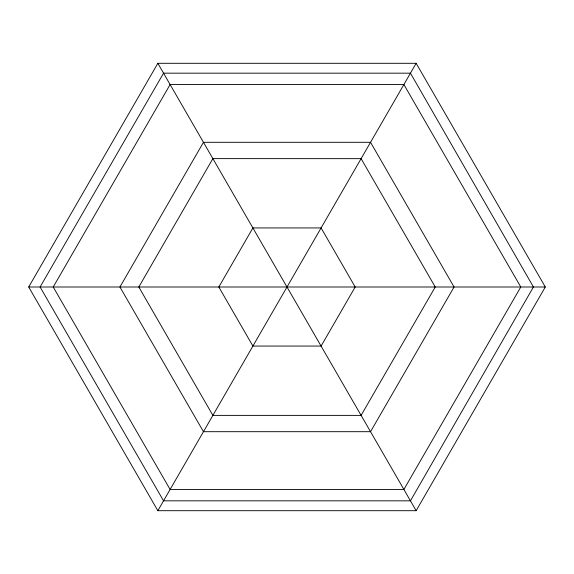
<?xml version="1.0" encoding="UTF-8"?>
<svg xmlns="http://www.w3.org/2000/svg" width="574" height="574" viewBox="0 0 574 574"><rect width="100%" height="100%" fill="white"/><g stroke="black" fill="none" stroke-linecap="round" stroke-linejoin="round"><path stroke-width="0.86" d="M28.7 287L157.85 63.305L416.15 63.305L545.3 287L416.15 510.695L157.85 510.695L28.7 287L545.3 287M157.85 510.695L416.15 63.305M361.096 415.382L435.243 287L361.096 158.661L212.875 158.618L138.808 287L212.875 415.382L361.096 415.382L157.85 63.305M360.737 414.715L416.15 510.695M533.433 287L410.453 500.829L163.547 500.829L40.094 287L163.547 73.171L410.453 73.171L533.433 287M170.112 84.543L53.217 287L170.112 489.457L403.888 489.457L520.783 287L403.888 84.543L170.112 84.543M203.461 142.309L119.93 287L203.461 431.691L370.539 431.691L454.07 287L370.539 142.309L203.461 142.309M252.904 227.943L218.809 287L252.904 346.057L321.096 346.057L355.191 287L321.096 227.943L252.904 227.943"/></g></svg>
